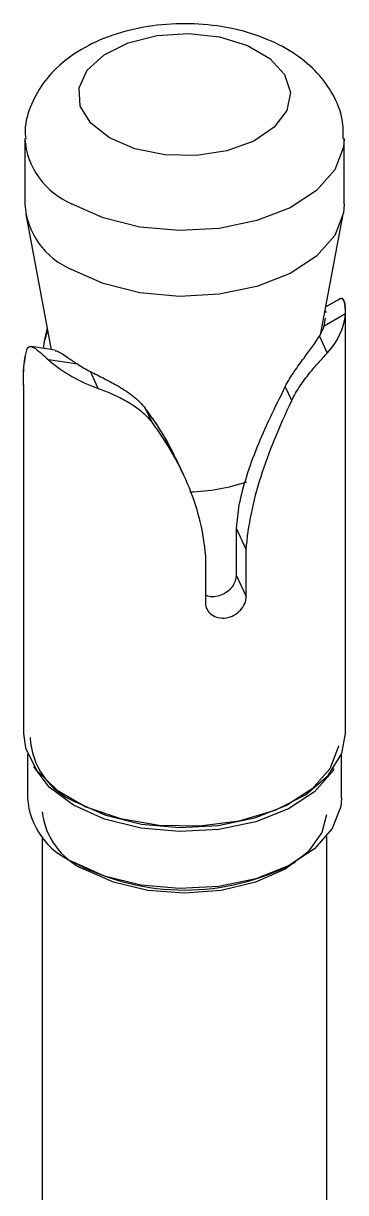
# Model space of a CAD drawing. Extents: x -976302 to -776254, y 5665 to 231437.
# Drawn here: x -788531.9 to -788471.5, y 90350.5 to 90569.8 of the extents above; entities that cross this region are included whole.
import ezdxf

# ---------------------------------------------------------------- set-up
doc = ezdxf.new("R2010")
doc.units = 0
doc.header["$LTSCALE"] = 1000
doc.header["$MEASUREMENT"] = 0
doc.layers.add('暖通', color=7, linetype='Continuous')

msp = doc.modelspace()

# ---------------------------------------------------------------- linework, layer by layer
at = {"layer": '暖通', "color": 7}
for p, q in [((-788531.63, 90548.17), (-788531.63, 90535.84)), ((-788531.63, 90548.17), (-788531.63, 90535.84)), ((-788531.63, 90548.17), (-788531.63, 90535.84)), ((-788531.63, 90548.17), (-788531.63, 90535.84)), ((-788471.75, 90535.84), (-788471.75, 90548.17)), ((-788471.75, 90535.84), (-788471.75, 90548.17)), ((-788471.75, 90535.84), (-788471.75, 90548.17)), ((-788471.75, 90535.84), (-788471.75, 90548.17)), ((-788531.45, 90533.98), (-788526.68, 90508.57)), ((-788531.45, 90533.98), (-788526.68, 90508.57)), ((-788531.45, 90533.98), (-788526.68, 90508.57)), ((-788531.45, 90533.98), (-788526.68, 90508.57)), ((-788476.12, 90511.64), (-788471.92, 90533.98)), ((-788476.12, 90511.64), (-788471.92, 90533.98)), ((-788476.12, 90511.64), (-788471.92, 90533.98)), ((-788476.12, 90511.64), (-788471.92, 90533.98)), ((-788475.08, 90515.45), (-788475.3, 90516)), ((-788475.08, 90515.45), (-788475.3, 90516)), ((-788475.08, 90515.45), (-788475.3, 90516)), ((-788475.08, 90515.45), (-788475.3, 90516)), ((-788472.54, 90518.11), (-788475.19, 90516.58)), ((-788472.54, 90518.11), (-788475.19, 90516.58)), ((-788472.58, 90518.09), (-788475.19, 90516.58)), ((-788472.58, 90518.09), (-788475.19, 90516.58)), ((-788471.52, 90515.3), (-788475.54, 90512.97)), ((-788471.52, 90515.3), (-788475.54, 90512.97)), ((-788475.54, 90512.97), (-788475.27, 90514.45)), ((-788475.54, 90512.97), (-788475.27, 90514.45)), ((-788475.54, 90512.97), (-788475.27, 90514.45)), ((-788475.54, 90512.97), (-788475.27, 90514.45)), ((-788471.5, 90436.61), (-788471.5, 90515.95)), ((-788471.5, 90436.61), (-788471.5, 90515.95)), ((-788471.5, 90436.61), (-788471.5, 90515.87)), ((-788471.5, 90436.61), (-788471.5, 90515.87)), ((-788476.41, 90511.1), (-788474.94, 90507.93)), ((-788476.41, 90511.1), (-788474.94, 90507.93)), ((-788525.94, 90508.46), (-788530.41, 90509.15)), ((-788525.94, 90508.46), (-788530.41, 90509.15)), ((-788525.94, 90508.46), (-788530.41, 90509.15)), ((-788525.94, 90508.46), (-788530.41, 90509.15)), ((-788521.7, 90505.83), (-788527.19, 90506.68)), ((-788521.7, 90505.83), (-788527.19, 90506.68)), ((-788517.85, 90501.29), (-788519.32, 90504.47)), ((-788517.85, 90501.29), (-788519.32, 90504.47)), ((-788531.88, 90501.98), (-788531.88, 90436.61)), ((-788531.88, 90501.98), (-788531.88, 90436.61)), ((-788531.88, 90501.56), (-788531.88, 90436.61)), ((-788531.88, 90501.56), (-788531.88, 90436.61)), ((-788481.58, 90499.04), (-788482.8, 90501.66)), ((-788481.58, 90499.04), (-788482.8, 90501.66)), ((-788509.06, 90497.6), (-788507.84, 90494.98)), ((-788509.06, 90497.6), (-788507.84, 90494.98)), ((-788501.87, 90485.08), (-788503.36, 90488.3)), ((-788501.87, 90485.08), (-788503.36, 90488.3)), ((-788501.84, 90485.03), (-788503.34, 90488.24)), ((-788501.84, 90485.03), (-788503.34, 90488.24)), ((-788491.99, 90475.1), (-788490.11, 90471.05)), ((-788491.99, 90475.1), (-788491.99, 90466.3)), ((-788491.99, 90475.1), (-788490.11, 90471.05)), ((-788491.99, 90475.1), (-788491.99, 90466.3)), ((-788490.11, 90462.25), (-788490.11, 90471.05)), ((-788490.11, 90462.25), (-788490.11, 90471.05)), ((-788497.77, 90469.87), (-788497.77, 90461.07)), ((-788497.77, 90469.87), (-788497.77, 90461.07)), ((-788491.99, 90466.3), (-788490.11, 90462.25)), ((-788491.99, 90466.3), (-788490.11, 90462.25)), ((-788531.13, 90432.74), (-788531.13, 90424.49)), ((-788531.13, 90432.74), (-788531.13, 90424.49)), ((-788531.13, 90432.74), (-788531.13, 90424.49)), ((-788531.13, 90432.74), (-788531.13, 90424.49)), ((-788472.25, 90424.49), (-788472.25, 90432.74)), ((-788472.25, 90424.49), (-788472.25, 90432.74)), ((-788472.25, 90424.49), (-788472.25, 90432.74)), ((-788472.25, 90424.49), (-788472.25, 90432.74)), ((-788528.36, 90417.3), (-788528.36, 90329.58)), ((-788528.36, 90417.3), (-788528.36, 90329.58)), ((-788528.36, 90417.3), (-788528.36, 90329.58)), ((-788528.36, 90417.3), (-788528.36, 90329.58)), ((-788475.02, 90329.58), (-788475.02, 90417.3)), ((-788475.02, 90329.58), (-788475.02, 90417.3)), ((-788475.02, 90329.58), (-788475.02, 90417.3)), ((-788475.02, 90329.58), (-788475.02, 90417.3)), ((-788522.51, 90412.48), (-788522.15, 90412.27)), ((-788522.51, 90412.48), (-788522.15, 90412.27)), ((-788522.51, 90412.48), (-788522.15, 90412.27)), ((-788522.51, 90412.48), (-788522.15, 90412.27)), ((-788481.23, 90412.27), (-788480.87, 90412.48)), ((-788481.23, 90412.27), (-788480.87, 90412.48)), ((-788481.23, 90412.27), (-788480.87, 90412.48)), ((-788481.23, 90412.27), (-788480.87, 90412.48))]:
    msp.add_line(p, q, dxfattribs=at)
at = {"layer": '暖通', "color": 7, "flags": 128}
for points in [[(-788515.74, 90548.27), (-788519.26, 90551.02), (-788521.22, 90554.25), (-788521.44, 90557.67), (-788519.91, 90560.97), (-788516.75, 90563.87), (-788512.26, 90566.1), (-788506.83, 90567.47), (-788500.95, 90567.85), (-788495.12, 90567.21), (-788489.89, 90565.62), (-788485.7, 90563.2), (-788482.93, 90560.17), (-788481.83, 90556.81), (-788482.49, 90553.41), (-788484.86, 90550.28), (-788488.72, 90547.69), (-788493.74, 90545.87), (-788499.46, 90544.98), (-788505.38, 90545.11), (-788510.98, 90546.24), (-788515.74, 90548.27)], [(-788515.74, 90548.27), (-788519.26, 90551.02), (-788521.22, 90554.25), (-788521.44, 90557.67), (-788519.91, 90560.97), (-788516.75, 90563.87), (-788512.26, 90566.1), (-788506.83, 90567.47), (-788500.95, 90567.85), (-788495.12, 90567.21), (-788489.89, 90565.62), (-788485.7, 90563.2), (-788482.93, 90560.17), (-788481.83, 90556.81), (-788482.49, 90553.41), (-788484.86, 90550.28), (-788488.72, 90547.69), (-788493.74, 90545.87), (-788499.46, 90544.98), (-788505.38, 90545.11), (-788510.98, 90546.24), (-788515.74, 90548.27)], [(-788515.74, 90548.27), (-788519.26, 90551.02), (-788521.22, 90554.25), (-788521.44, 90557.67), (-788519.91, 90560.97), (-788516.75, 90563.87), (-788512.26, 90566.1), (-788506.83, 90567.47), (-788500.95, 90567.85), (-788495.12, 90567.21), (-788489.89, 90565.62), (-788485.7, 90563.2), (-788482.93, 90560.17), (-788481.83, 90556.81), (-788482.49, 90553.41), (-788484.86, 90550.28), (-788488.72, 90547.69), (-788493.74, 90545.87), (-788499.46, 90544.98), (-788505.38, 90545.11), (-788510.98, 90546.24), (-788515.74, 90548.27)], [(-788515.74, 90548.27), (-788519.26, 90551.02), (-788521.22, 90554.25), (-788521.44, 90557.67), (-788519.91, 90560.97), (-788516.75, 90563.87), (-788512.26, 90566.1), (-788506.83, 90567.47), (-788500.95, 90567.85), (-788495.12, 90567.21), (-788489.89, 90565.62), (-788485.7, 90563.2), (-788482.93, 90560.17), (-788481.83, 90556.81), (-788482.49, 90553.41), (-788484.86, 90550.28), (-788488.72, 90547.69), (-788493.74, 90545.87), (-788499.46, 90544.98), (-788505.38, 90545.11), (-788510.98, 90546.24), (-788515.74, 90548.27)], [(-788471.75, 90548.14), (-788471.88, 90546.54), (-788473.52, 90542.31), (-788476.93, 90538.45), (-788481.89, 90535.2), (-788488.1, 90532.77), (-788495.16, 90531.3), (-788502.63, 90530.89), (-788510.04, 90531.57), (-788516.93, 90533.29), (-788522.86, 90535.95)], [(-788471.75, 90548.14), (-788471.88, 90546.54), (-788473.52, 90542.31), (-788476.93, 90538.45), (-788481.89, 90535.2), (-788488.1, 90532.77), (-788495.16, 90531.3), (-788502.63, 90530.89), (-788510.04, 90531.57), (-788516.93, 90533.29), (-788522.86, 90535.95)], [(-788471.75, 90548.14), (-788471.88, 90546.54), (-788473.52, 90542.31), (-788476.93, 90538.45), (-788481.89, 90535.2), (-788488.1, 90532.77), (-788495.16, 90531.3), (-788502.63, 90530.89), (-788510.04, 90531.57), (-788516.93, 90533.29), (-788522.86, 90535.95)], [(-788471.75, 90548.14), (-788471.88, 90546.54), (-788473.52, 90542.31), (-788476.93, 90538.45), (-788481.89, 90535.2), (-788488.1, 90532.77), (-788495.16, 90531.3), (-788502.63, 90530.89), (-788510.04, 90531.57), (-788516.93, 90533.29), (-788522.86, 90535.95)], [(-788471.75, 90535.84), (-788471.88, 90534.21), (-788473.52, 90529.99), (-788476.93, 90526.13), (-788481.89, 90522.88), (-788488.1, 90520.44), (-788495.16, 90518.97), (-788502.63, 90518.56), (-788510.04, 90519.24), (-788516.93, 90520.96), (-788522.86, 90523.62)], [(-788471.75, 90535.84), (-788471.88, 90534.21), (-788473.52, 90529.99), (-788476.93, 90526.13), (-788481.89, 90522.88), (-788488.1, 90520.44), (-788495.16, 90518.97), (-788502.63, 90518.56), (-788510.04, 90519.24), (-788516.93, 90520.96), (-788522.86, 90523.62)], [(-788471.75, 90535.84), (-788471.88, 90534.21), (-788473.52, 90529.99), (-788476.93, 90526.13), (-788481.89, 90522.88), (-788488.1, 90520.44), (-788495.16, 90518.97), (-788502.63, 90518.56), (-788510.04, 90519.24), (-788516.93, 90520.96), (-788522.86, 90523.62)], [(-788471.75, 90535.84), (-788471.88, 90534.21), (-788473.52, 90529.99), (-788476.93, 90526.13), (-788481.89, 90522.88), (-788488.1, 90520.44), (-788495.16, 90518.97), (-788502.63, 90518.56), (-788510.04, 90519.24), (-788516.93, 90520.96), (-788522.86, 90523.62)], [(-788531.88, 90436.61), (-788531.51, 90433.89), (-788529.4, 90429.69), (-788525.54, 90425.93), (-788520.19, 90422.84), (-788513.68, 90420.62), (-788506.41, 90419.4), (-788498.85, 90419.26), (-788491.46, 90420.21), (-788484.72, 90422.2), (-788479.04, 90425.09), (-788474.79, 90428.7), (-788472.22, 90432.81), (-788471.5, 90436.61)], [(-788531.88, 90436.61), (-788531.51, 90433.89), (-788529.4, 90429.69), (-788525.54, 90425.93), (-788520.19, 90422.84), (-788513.68, 90420.62), (-788506.41, 90419.4), (-788498.85, 90419.26), (-788491.46, 90420.21), (-788484.72, 90422.2), (-788479.04, 90425.09), (-788474.79, 90428.7), (-788472.22, 90432.81), (-788471.5, 90436.61)], [(-788531.88, 90436.61), (-788531.51, 90433.89), (-788529.4, 90429.69), (-788525.54, 90425.93), (-788520.19, 90422.84), (-788513.68, 90420.62), (-788506.41, 90419.4), (-788498.85, 90419.26), (-788491.46, 90420.21), (-788484.72, 90422.2), (-788479.04, 90425.09), (-788474.79, 90428.7), (-788472.22, 90432.81), (-788471.5, 90436.61)], [(-788531.88, 90436.61), (-788531.51, 90433.89), (-788529.4, 90429.69), (-788525.54, 90425.93), (-788520.19, 90422.84), (-788513.68, 90420.62), (-788506.41, 90419.4), (-788498.85, 90419.26), (-788491.46, 90420.21), (-788484.72, 90422.2), (-788479.04, 90425.09), (-788474.79, 90428.7), (-788472.22, 90432.81), (-788471.5, 90436.61)], [(-788472.85, 90434.26), (-788472.88, 90434.01), (-788474.47, 90429.93), (-788477.76, 90426.2), (-788482.55, 90423.06), (-788488.55, 90420.7), (-788495.38, 90419.28), (-788502.6, 90418.89), (-788509.76, 90419.55), (-788516.42, 90421.21), (-788522.15, 90423.77)], [(-788472.85, 90434.26), (-788472.88, 90434.01), (-788474.47, 90429.93), (-788477.76, 90426.2), (-788482.55, 90423.06), (-788488.55, 90420.7), (-788495.38, 90419.28), (-788502.6, 90418.89), (-788509.76, 90419.55), (-788516.42, 90421.21), (-788522.15, 90423.77)], [(-788472.85, 90434.26), (-788472.88, 90434.01), (-788474.47, 90429.93), (-788477.76, 90426.2), (-788482.55, 90423.06), (-788488.55, 90420.7), (-788495.38, 90419.28), (-788502.6, 90418.89), (-788509.76, 90419.55), (-788516.42, 90421.21), (-788522.15, 90423.77)], [(-788472.85, 90434.26), (-788472.88, 90434.01), (-788474.47, 90429.93), (-788477.76, 90426.2), (-788482.55, 90423.06), (-788488.55, 90420.7), (-788495.38, 90419.28), (-788502.6, 90418.89), (-788509.76, 90419.55), (-788516.42, 90421.21), (-788522.15, 90423.77)], [(-788522.5, 90423.16), (-788527.03, 90426.52), (-788529.94, 90430.4)], [(-788522.5, 90423.16), (-788527.03, 90426.52), (-788529.94, 90430.4)], [(-788522.5, 90423.16), (-788527.03, 90426.52), (-788529.94, 90430.4)], [(-788522.5, 90423.16), (-788527.03, 90426.52), (-788529.94, 90430.4)], [(-788473.68, 90429.95), (-788473.99, 90429.42), (-788477.34, 90425.62), (-788482.22, 90422.43), (-788488.32, 90420.03), (-788495.27, 90418.59), (-788502.61, 90418.19), (-788509.9, 90418.86), (-788516.67, 90420.55), (-788522.5, 90423.16)], [(-788473.68, 90429.95), (-788473.99, 90429.42), (-788477.34, 90425.62), (-788482.22, 90422.43), (-788488.32, 90420.03), (-788495.27, 90418.59), (-788502.61, 90418.19), (-788509.9, 90418.86), (-788516.67, 90420.55), (-788522.5, 90423.16)], [(-788473.68, 90429.95), (-788473.99, 90429.42), (-788477.34, 90425.62), (-788482.22, 90422.43), (-788488.32, 90420.03), (-788495.27, 90418.59), (-788502.61, 90418.19), (-788509.9, 90418.86), (-788516.67, 90420.55), (-788522.5, 90423.16)], [(-788473.68, 90429.95), (-788473.99, 90429.42), (-788477.34, 90425.62), (-788482.22, 90422.43), (-788488.32, 90420.03), (-788495.27, 90418.59), (-788502.61, 90418.19), (-788509.9, 90418.86), (-788516.67, 90420.55), (-788522.5, 90423.16)], [(-788472.25, 90424.49), (-788472.38, 90422.89), (-788473.99, 90418.74), (-788477.34, 90414.94), (-788482.22, 90411.74), (-788488.32, 90409.35), (-788495.27, 90407.91), (-788502.61, 90407.51), (-788509.9, 90408.17), (-788516.67, 90409.86), (-788522.5, 90412.48)], [(-788472.25, 90424.49), (-788472.38, 90422.89), (-788473.99, 90418.74), (-788477.34, 90414.94), (-788482.22, 90411.74), (-788488.32, 90409.35), (-788495.27, 90407.91), (-788502.61, 90407.51), (-788509.9, 90408.17), (-788516.67, 90409.86), (-788522.5, 90412.48)], [(-788472.25, 90424.49), (-788472.38, 90422.89), (-788473.99, 90418.74), (-788477.34, 90414.94), (-788482.22, 90411.74), (-788488.32, 90409.35), (-788495.27, 90407.91), (-788502.61, 90407.51), (-788509.9, 90408.17), (-788516.67, 90409.86), (-788522.5, 90412.48)], [(-788472.25, 90424.49), (-788472.38, 90422.89), (-788473.99, 90418.74), (-788477.34, 90414.94), (-788482.22, 90411.74), (-788488.32, 90409.35), (-788495.27, 90407.91), (-788502.61, 90407.51), (-788509.9, 90408.17), (-788516.67, 90409.86), (-788522.5, 90412.48)], [(-788475.05, 90421.32), (-788475.93, 90418.04), (-788478.59, 90414.33), (-788482.83, 90411.14), (-788488.35, 90408.69), (-788494.79, 90407.15), (-788501.69, 90406.63), (-788508.59, 90407.15), (-788515.02, 90408.69), (-788520.55, 90411.14)], [(-788475.05, 90421.32), (-788475.93, 90418.04), (-788478.59, 90414.33), (-788482.83, 90411.14), (-788488.35, 90408.69), (-788494.79, 90407.15), (-788501.69, 90406.63), (-788508.59, 90407.15), (-788515.02, 90408.69), (-788520.55, 90411.14)], [(-788475.05, 90421.32), (-788475.93, 90418.04), (-788478.59, 90414.33), (-788482.83, 90411.14), (-788488.35, 90408.69), (-788494.79, 90407.15), (-788501.69, 90406.63), (-788508.59, 90407.15), (-788515.02, 90408.69), (-788520.55, 90411.14)], [(-788475.05, 90421.32), (-788475.93, 90418.04), (-788478.59, 90414.33), (-788482.83, 90411.14), (-788488.35, 90408.69), (-788494.79, 90407.15), (-788501.69, 90406.63), (-788508.59, 90407.15), (-788515.02, 90408.69), (-788520.55, 90411.14)]]:
    msp.add_lwpolyline(points, dxfattribs=at)
at = {"layer": '暖通', "color": 7}
for centre, radius, start, end in [((-788517.24, 90549.24), 14.43, 184.4331, 247.0907), ((-788517.24, 90549.24), 14.43, 184.4331, 247.0907), ((-788517.25, 90536.9), 14.41, 184.2066, 247.1136), ((-788517.25, 90536.9), 14.41, 184.2066, 247.1136), ((-788483.82, 90516.53), 12.36, 315.9205, 354.2826), ((-788483.82, 90516.53), 12.36, 315.9205, 354.2826), ((-788485.68, 90516.54), 10.75, 329.5973, 340.6057), ((-788485.68, 90516.54), 10.75, 329.5973, 340.6057), ((-788508.63, 90528.05), 28.3, 229.0183, 250.9871), ((-788508.63, 90528.05), 28.3, 229.0183, 250.9871), ((-788507.96, 90526.88), 25.13, 236.8797, 243.1257), ((-788507.96, 90526.88), 25.13, 236.8797, 243.1257), ((-788501.46, 90517.24), 35.34, 271.261, 288.9205), ((-788501.46, 90517.24), 35.34, 271.261, 288.9205), ((-788516.8, 90436.54), 13.84, 182.8413, 247.2499), ((-788516.8, 90436.54), 13.84, 182.8413, 247.2499), ((-788516.99, 90425.53), 14.17, 184.2066, 247.1136), ((-788516.99, 90425.53), 14.17, 184.2066, 247.1136), ((-788515.01, 90423.38), 13.43, 186.2564, 245.6346), ((-788515.01, 90423.38), 13.43, 186.2564, 245.6346), ((-788501.69, 90451.22), 43.99, 242.2873, 297.7181), ((-788501.69, 90451.22), 43.99, 242.2873, 297.7181)]:
    msp.add_arc(centre, radius, start, end, dxfattribs=at)
for points, knots in [([(-788471.93, 90548.12), (-788471.93, 90549.33), (-788471.93, 90552.22), (-788473.71, 90556.5), (-788476.69, 90560.63), (-788480.82, 90564.11), (-788486.03, 90566.91), (-788492.21, 90568.86), (-788499, 90569.8), (-788505.98, 90569.68), (-788512.8, 90568.47), (-788518.97, 90566.2), (-788524.08, 90563.02), (-788527.99, 90559.15), (-788530.51, 90554.68), (-788531.71, 90550.86), (-788531.5, 90548.67), (-788531.45, 90548.12)], [0, 0, 0, 0, 0.046503, 0.111141, 0.17548, 0.243089, 0.315844, 0.392566, 0.470023, 0.547522, 0.625824, 0.705856, 0.780164, 0.849873, 0.915259, 0.978556, 1, 1, 1, 1]), ([(-788471.93, 90548.12), (-788471.93, 90549.33), (-788471.93, 90552.22), (-788473.71, 90556.5), (-788476.69, 90560.63), (-788480.82, 90564.11), (-788486.03, 90566.91), (-788492.21, 90568.86), (-788499, 90569.8), (-788505.98, 90569.68), (-788512.8, 90568.47), (-788518.97, 90566.2), (-788524.08, 90563.02), (-788527.99, 90559.15), (-788530.51, 90554.68), (-788531.71, 90550.86), (-788531.5, 90548.67), (-788531.45, 90548.12)], [0, 0, 0, 0, 0.046503, 0.111141, 0.17548, 0.243089, 0.315844, 0.392566, 0.470023, 0.547522, 0.625824, 0.705856, 0.780164, 0.849873, 0.915259, 0.978556, 1, 1, 1, 1]), ([(-788471.93, 90548.12), (-788471.93, 90549.33), (-788471.93, 90552.22), (-788473.71, 90556.5), (-788476.69, 90560.63), (-788480.82, 90564.11), (-788486.03, 90566.91), (-788492.21, 90568.86), (-788499, 90569.8), (-788505.98, 90569.68), (-788512.8, 90568.47), (-788518.97, 90566.2), (-788524.08, 90563.02), (-788527.99, 90559.15), (-788530.51, 90554.68), (-788531.71, 90550.86), (-788531.5, 90548.67), (-788531.45, 90548.12)], [0, 0, 0, 0, 0.046503, 0.111141, 0.17548, 0.243089, 0.315844, 0.392566, 0.470023, 0.547522, 0.625824, 0.705856, 0.780164, 0.849873, 0.915259, 0.978556, 1, 1, 1, 1]), ([(-788471.93, 90548.12), (-788471.93, 90549.33), (-788471.93, 90552.22), (-788473.71, 90556.5), (-788476.69, 90560.63), (-788480.82, 90564.11), (-788486.03, 90566.91), (-788492.21, 90568.86), (-788499, 90569.8), (-788505.98, 90569.68), (-788512.8, 90568.47), (-788518.97, 90566.2), (-788524.08, 90563.02), (-788527.99, 90559.15), (-788530.51, 90554.68), (-788531.71, 90550.86), (-788531.5, 90548.67), (-788531.45, 90548.12)], [0, 0, 0, 0, 0.046503, 0.111141, 0.17548, 0.243089, 0.315844, 0.392566, 0.470023, 0.547522, 0.625824, 0.705856, 0.780164, 0.849873, 0.915259, 0.978556, 1, 1, 1, 1]), ([(-788471.52, 90515.3), (-788471.54, 90516.16), (-788471.56, 90517.66), (-788472.16, 90518.42), (-788472.45, 90518.07), (-788472.52, 90518)], [0, 0, 0, 0, 0.523178, 0.900486, 1, 1, 1, 1]), ([(-788471.52, 90515.3), (-788471.54, 90516.16), (-788471.56, 90517.66), (-788472.16, 90518.42), (-788472.45, 90518.07), (-788472.52, 90518)], [0, 0, 0, 0, 0.523178, 0.900486, 1, 1, 1, 1]), ([(-788471.52, 90515.3), (-788471.51, 90515.76), (-788471.48, 90516.7), (-788471.69, 90517.61), (-788471.99, 90518.09), (-788472.27, 90518.25), (-788472.46, 90518.13), (-788472.52, 90518.08)], [0, 0, 0, 0, 0.2573823, 0.5221505, 0.7079072, 0.8985735, 1, 1, 1, 1]), ([(-788471.52, 90515.3), (-788471.51, 90515.76), (-788471.48, 90516.7), (-788471.69, 90517.61), (-788471.99, 90518.09), (-788472.27, 90518.25), (-788472.46, 90518.13), (-788472.52, 90518.08)], [0, 0, 0, 0, 0.2573823, 0.5221505, 0.7079072, 0.8985735, 1, 1, 1, 1]), ([(-788527.42, 90512.51), (-788527.69, 90511.43), (-788528, 90510.18), (-788528.15, 90508.97), (-788528.17, 90508.8)], [0, 0, 0, 0, 0.863995, 1, 1, 1, 1]), ([(-788527.42, 90512.51), (-788527.69, 90511.43), (-788528, 90510.18), (-788528.15, 90508.97), (-788528.17, 90508.8)], [0, 0, 0, 0, 0.863995, 1, 1, 1, 1]), ([(-788527.34, 90512.1), (-788527.67, 90511.15), (-788528.06, 90510.03), (-788528.14, 90508.97), (-788528.15, 90508.8)], [0, 0, 0, 0, 0.844197, 1, 1, 1, 1]), ([(-788527.34, 90512.1), (-788527.67, 90511.15), (-788528.06, 90510.03), (-788528.14, 90508.97), (-788528.15, 90508.8)], [0, 0, 0, 0, 0.844197, 1, 1, 1, 1]), ([(-788482.8, 90501.66), (-788482.31, 90502.62), (-788481.73, 90503.56), (-788480.51, 90505.37), (-788479.88, 90506.21), (-788478.11, 90508.58), (-788477.11, 90509.9), (-788476.41, 90511.1)], [0, 0, 0, 0, 0.25, 0.25, 0.5, 0.5, 1, 1, 1, 1]), ([(-788482.8, 90501.66), (-788482.31, 90502.62), (-788481.73, 90503.56), (-788480.51, 90505.37), (-788479.88, 90506.21), (-788478.11, 90508.58), (-788477.11, 90509.9), (-788476.41, 90511.1)], [0, 0, 0, 0, 0.25, 0.25, 0.5, 0.5, 1, 1, 1, 1]), ([(-788482.8, 90501.66), (-788482.31, 90502.62), (-788481.73, 90503.56), (-788480.51, 90505.37), (-788479.88, 90506.21), (-788478.11, 90508.58), (-788477.11, 90509.9), (-788476.41, 90511.1)], [0, 0, 0, 0, 0.25, 0.25, 0.5, 0.5, 1, 1, 1, 1]), ([(-788482.8, 90501.66), (-788482.31, 90502.62), (-788481.73, 90503.56), (-788480.51, 90505.37), (-788479.88, 90506.21), (-788478.11, 90508.58), (-788477.11, 90509.9), (-788476.41, 90511.1)], [0, 0, 0, 0, 0.25, 0.25, 0.5, 0.5, 1, 1, 1, 1]), ([(-788531.83, 90501.56), (-788531.85, 90502.41), (-788531.92, 90505.33), (-788531.53, 90507.18), (-788531.25, 90508.49)], [0, 0, 0, 0, 0.289158, 1, 1, 1, 1]), ([(-788531.86, 90501.98), (-788531.87, 90502.67), (-788531.87, 90504.32), (-788531.73, 90506.52), (-788531.41, 90507.83), (-788531.25, 90508.49)], [0, 0, 0, 0, 0.264187, 0.63038, 1, 1, 1, 1]), ([(-788531.83, 90501.56), (-788531.85, 90502.41), (-788531.92, 90505.33), (-788531.53, 90507.18), (-788531.25, 90508.49)], [0, 0, 0, 0, 0.289158, 1, 1, 1, 1]), ([(-788531.86, 90501.98), (-788531.87, 90502.67), (-788531.87, 90504.32), (-788531.73, 90506.52), (-788531.41, 90507.83), (-788531.25, 90508.49)], [0, 0, 0, 0, 0.264187, 0.63038, 1, 1, 1, 1]), ([(-788531.25, 90508.49), (-788531.13, 90508.87), (-788530.97, 90509.08), (-788530.52, 90509.21), (-788530.24, 90509.13), (-788529.56, 90508.73), (-788529.16, 90508.42), (-788528.25, 90507.65), (-788527.75, 90507.19), (-788527.19, 90506.68)], [0, 0, 0, 0, 0.25, 0.25, 0.5, 0.5, 0.75, 0.75, 1, 1, 1, 1]), ([(-788531.25, 90508.49), (-788531.13, 90508.87), (-788530.97, 90509.08), (-788530.52, 90509.21), (-788530.24, 90509.13), (-788529.56, 90508.73), (-788529.16, 90508.42), (-788528.25, 90507.65), (-788527.75, 90507.19), (-788527.19, 90506.68)], [0, 0, 0, 0, 0.25, 0.25, 0.5, 0.5, 0.75, 0.75, 1, 1, 1, 1]), ([(-788531.25, 90508.49), (-788531.13, 90508.87), (-788530.97, 90509.08), (-788530.52, 90509.21), (-788530.24, 90509.13), (-788529.56, 90508.73), (-788529.16, 90508.42), (-788528.25, 90507.65), (-788527.75, 90507.19), (-788527.19, 90506.68)], [0, 0, 0, 0, 0.25, 0.25, 0.5, 0.5, 0.75, 0.75, 1, 1, 1, 1]), ([(-788531.25, 90508.49), (-788531.13, 90508.87), (-788530.97, 90509.08), (-788530.52, 90509.21), (-788530.24, 90509.13), (-788529.56, 90508.73), (-788529.16, 90508.42), (-788528.25, 90507.65), (-788527.75, 90507.19), (-788527.19, 90506.68)], [0, 0, 0, 0, 0.25, 0.25, 0.5, 0.5, 0.75, 0.75, 1, 1, 1, 1]), ([(-788525.95, 90508.37), (-788525.79, 90508.35), (-788525.25, 90508.29), (-788523.77, 90507.21), (-788522.3, 90506.23), (-788521.7, 90505.83)], [0, 0, 0, 0, 0.205231, 0.676609, 1, 1, 1, 1]), ([(-788525.95, 90508.37), (-788525.79, 90508.35), (-788525.25, 90508.29), (-788523.77, 90507.21), (-788522.3, 90506.23), (-788521.7, 90505.83)], [0, 0, 0, 0, 0.205231, 0.676609, 1, 1, 1, 1]), ([(-788525.95, 90508.37), (-788525.79, 90508.35), (-788525.25, 90508.29), (-788523.77, 90507.21), (-788522.3, 90506.23), (-788521.7, 90505.83)], [0, 0, 0, 0, 0.205231, 0.676609, 1, 1, 1, 1]), ([(-788525.95, 90508.37), (-788525.79, 90508.35), (-788525.25, 90508.29), (-788523.77, 90507.21), (-788522.3, 90506.23), (-788521.7, 90505.83)], [0, 0, 0, 0, 0.205231, 0.676609, 1, 1, 1, 1]), ([(-788481.58, 90499.04), (-788481.14, 90499.97), (-788480.63, 90500.86), (-788479.48, 90502.58), (-788478.88, 90503.39), (-788477.67, 90504.88), (-788477.07, 90505.57), (-788475.95, 90506.82), (-788475.42, 90507.4), (-788474.94, 90507.93)], [0, 0, 0, 0, 0.25, 0.25, 0.5, 0.5, 0.75, 0.75, 1, 1, 1, 1]), ([(-788481.58, 90499.04), (-788481.14, 90499.97), (-788480.63, 90500.86), (-788479.48, 90502.58), (-788478.88, 90503.39), (-788477.67, 90504.88), (-788477.07, 90505.57), (-788475.95, 90506.82), (-788475.42, 90507.4), (-788474.94, 90507.93)], [0, 0, 0, 0, 0.25, 0.25, 0.5, 0.5, 0.75, 0.75, 1, 1, 1, 1]), ([(-788481.58, 90499.04), (-788481.14, 90499.97), (-788480.63, 90500.86), (-788479.48, 90502.58), (-788478.88, 90503.39), (-788477.67, 90504.88), (-788477.07, 90505.57), (-788475.95, 90506.82), (-788475.42, 90507.4), (-788474.94, 90507.93)], [0, 0, 0, 0, 0.25, 0.25, 0.5, 0.5, 0.75, 0.75, 1, 1, 1, 1]), ([(-788481.58, 90499.04), (-788481.14, 90499.97), (-788480.63, 90500.86), (-788479.48, 90502.58), (-788478.88, 90503.39), (-788477.67, 90504.88), (-788477.07, 90505.57), (-788475.95, 90506.82), (-788475.42, 90507.4), (-788474.94, 90507.93)], [0, 0, 0, 0, 0.25, 0.25, 0.5, 0.5, 0.75, 0.75, 1, 1, 1, 1]), ([(-788519.32, 90504.47), (-788518.5, 90504.05), (-788517.64, 90503.62), (-788515.84, 90502.7), (-788514.89, 90502.2), (-788513.49, 90501.37), (-788513.03, 90501.08), (-788512.12, 90500.46), (-788511.67, 90500.14), (-788510.83, 90499.47), (-788510.44, 90499.12), (-788509.7, 90498.38), (-788509.36, 90498), (-788509.06, 90497.6)], [0, 0, 0, 0, 0.25, 0.25, 0.5, 0.5, 0.625, 0.625, 0.75, 0.75, 0.875, 0.875, 1, 1, 1, 1]), ([(-788519.32, 90504.47), (-788518.5, 90504.05), (-788517.64, 90503.62), (-788515.84, 90502.7), (-788514.89, 90502.2), (-788513.49, 90501.37), (-788513.03, 90501.08), (-788512.12, 90500.46), (-788511.67, 90500.14), (-788510.83, 90499.47), (-788510.44, 90499.12), (-788509.7, 90498.38), (-788509.36, 90498), (-788509.06, 90497.6)], [0, 0, 0, 0, 0.25, 0.25, 0.5, 0.5, 0.625, 0.625, 0.75, 0.75, 0.875, 0.875, 1, 1, 1, 1]), ([(-788519.32, 90504.47), (-788518.5, 90504.05), (-788517.64, 90503.62), (-788515.84, 90502.7), (-788514.89, 90502.2), (-788513.49, 90501.37), (-788513.03, 90501.08), (-788512.12, 90500.46), (-788511.67, 90500.14), (-788510.83, 90499.47), (-788510.44, 90499.12), (-788509.7, 90498.38), (-788509.36, 90498), (-788509.06, 90497.6)], [0, 0, 0, 0, 0.25, 0.25, 0.5, 0.5, 0.625, 0.625, 0.75, 0.75, 0.875, 0.875, 1, 1, 1, 1]), ([(-788519.32, 90504.47), (-788518.5, 90504.05), (-788517.64, 90503.62), (-788515.84, 90502.7), (-788514.89, 90502.2), (-788513.49, 90501.37), (-788513.03, 90501.08), (-788512.12, 90500.46), (-788511.67, 90500.14), (-788510.83, 90499.47), (-788510.44, 90499.12), (-788509.7, 90498.38), (-788509.36, 90498), (-788509.06, 90497.6)], [0, 0, 0, 0, 0.25, 0.25, 0.5, 0.5, 0.625, 0.625, 0.75, 0.75, 0.875, 0.875, 1, 1, 1, 1]), ([(-788517.85, 90501.29), (-788516.97, 90500.97), (-788516.08, 90500.62), (-788514.27, 90499.82), (-788513.34, 90499.37), (-788511.55, 90498.34), (-788510.68, 90497.76), (-788509.11, 90496.46), (-788508.42, 90495.76), (-788507.84, 90494.98)], [0, 0, 0, 0, 0.25, 0.25, 0.5, 0.5, 0.75, 0.75, 1, 1, 1, 1]), ([(-788517.85, 90501.29), (-788516.97, 90500.97), (-788516.08, 90500.62), (-788514.27, 90499.82), (-788513.34, 90499.37), (-788511.55, 90498.34), (-788510.68, 90497.76), (-788509.11, 90496.46), (-788508.42, 90495.76), (-788507.84, 90494.98)], [0, 0, 0, 0, 0.25, 0.25, 0.5, 0.5, 0.75, 0.75, 1, 1, 1, 1]), ([(-788517.85, 90501.29), (-788516.97, 90500.97), (-788516.08, 90500.62), (-788514.27, 90499.82), (-788513.34, 90499.37), (-788511.55, 90498.34), (-788510.68, 90497.76), (-788509.11, 90496.46), (-788508.42, 90495.76), (-788507.84, 90494.98)], [0, 0, 0, 0, 0.25, 0.25, 0.5, 0.5, 0.75, 0.75, 1, 1, 1, 1]), ([(-788517.85, 90501.29), (-788516.97, 90500.97), (-788516.08, 90500.62), (-788514.27, 90499.82), (-788513.34, 90499.37), (-788511.55, 90498.34), (-788510.68, 90497.76), (-788509.11, 90496.46), (-788508.42, 90495.76), (-788507.84, 90494.98)], [0, 0, 0, 0, 0.25, 0.25, 0.5, 0.5, 0.75, 0.75, 1, 1, 1, 1]), ([(-788482.8, 90501.66), (-788483.79, 90499.7), (-788484.76, 90497.76), (-788486.56, 90493.93), (-788487.38, 90492.06), (-788488.86, 90488.39), (-788489.51, 90486.59), (-788490.64, 90483), (-788491.11, 90481.21), (-788491.48, 90479.45)], [0, 0, 0, 0, 0.25, 0.25, 0.5, 0.5, 0.75, 0.75, 1, 1, 1, 1]), ([(-788482.8, 90501.66), (-788483.79, 90499.7), (-788484.76, 90497.76), (-788486.56, 90493.93), (-788487.38, 90492.06), (-788488.86, 90488.39), (-788489.51, 90486.59), (-788490.64, 90483), (-788491.11, 90481.21), (-788491.48, 90479.45)], [0, 0, 0, 0, 0.25, 0.25, 0.5, 0.5, 0.75, 0.75, 1, 1, 1, 1]), ([(-788482.8, 90501.66), (-788483.79, 90499.7), (-788484.76, 90497.76), (-788486.56, 90493.93), (-788487.38, 90492.06), (-788488.86, 90488.39), (-788489.51, 90486.59), (-788490.64, 90483), (-788491.11, 90481.21), (-788491.48, 90479.45)], [0, 0, 0, 0, 0.25, 0.25, 0.5, 0.5, 0.75, 0.75, 1, 1, 1, 1]), ([(-788482.8, 90501.66), (-788483.79, 90499.7), (-788484.76, 90497.76), (-788486.56, 90493.93), (-788487.38, 90492.06), (-788488.86, 90488.39), (-788489.51, 90486.59), (-788490.64, 90483), (-788491.11, 90481.21), (-788491.48, 90479.45)], [0, 0, 0, 0, 0.25, 0.25, 0.5, 0.5, 0.75, 0.75, 1, 1, 1, 1]), ([(-788490.11, 90471.05), (-788489.76, 90475.58), (-788488.82, 90480.11), (-788486.61, 90487.08), (-788485.74, 90489.44), (-788483.79, 90494.21), (-788482.72, 90496.61), (-788481.58, 90499.04)], [0, 0, 0, 0, 0.5, 0.5, 0.75, 0.75, 1, 1, 1, 1]), ([(-788490.11, 90471.05), (-788489.76, 90475.58), (-788488.82, 90480.11), (-788486.61, 90487.08), (-788485.74, 90489.44), (-788483.79, 90494.21), (-788482.72, 90496.61), (-788481.58, 90499.04)], [0, 0, 0, 0, 0.5, 0.5, 0.75, 0.75, 1, 1, 1, 1]), ([(-788490.11, 90471.05), (-788489.76, 90475.58), (-788488.82, 90480.11), (-788486.61, 90487.08), (-788485.74, 90489.44), (-788483.79, 90494.21), (-788482.72, 90496.61), (-788481.58, 90499.04)], [0, 0, 0, 0, 0.5, 0.5, 0.75, 0.75, 1, 1, 1, 1]), ([(-788490.11, 90471.05), (-788489.76, 90475.58), (-788488.82, 90480.11), (-788486.61, 90487.08), (-788485.74, 90489.44), (-788483.79, 90494.21), (-788482.72, 90496.61), (-788481.58, 90499.04)], [0, 0, 0, 0, 0.5, 0.5, 0.75, 0.75, 1, 1, 1, 1]), ([(-788503.53, 90488.22), (-788504.28, 90489.86), (-788505.69, 90492.99), (-788507.98, 90496.12), (-788509.06, 90497.6)], [0, 0, 0, 0, 0.526663, 1, 1, 1, 1]), ([(-788503.37, 90488.22), (-788503.54, 90488.6), (-788504.24, 90490.25), (-788505.65, 90492.63), (-788507.42, 90495.37), (-788508.51, 90496.86), (-788509.06, 90497.6)], [0, 0, 0, 0, 0.120443, 0.526806, 0.762827, 1, 1, 1, 1]), ([(-788503.53, 90488.22), (-788504.28, 90489.86), (-788505.69, 90492.99), (-788507.98, 90496.12), (-788509.06, 90497.6)], [0, 0, 0, 0, 0.526663, 1, 1, 1, 1]), ([(-788503.37, 90488.22), (-788503.54, 90488.6), (-788504.24, 90490.25), (-788505.65, 90492.63), (-788507.42, 90495.37), (-788508.51, 90496.86), (-788509.06, 90497.6)], [0, 0, 0, 0, 0.120443, 0.526806, 0.762827, 1, 1, 1, 1]), ([(-788507.84, 90494.98), (-788506.35, 90492.95), (-788505.02, 90490.94), (-788502.69, 90486.87), (-788501.68, 90484.81), (-788499.16, 90478.52), (-788498.15, 90474.27), (-788497.77, 90469.87)], [0, 0, 0, 0, 0.25, 0.25, 0.5, 0.5, 1, 1, 1, 1]), ([(-788507.84, 90494.98), (-788506.35, 90492.95), (-788505.02, 90490.94), (-788502.69, 90486.87), (-788501.68, 90484.81), (-788499.16, 90478.52), (-788498.15, 90474.27), (-788497.77, 90469.87)], [0, 0, 0, 0, 0.25, 0.25, 0.5, 0.5, 1, 1, 1, 1]), ([(-788507.84, 90494.98), (-788506.35, 90492.95), (-788505.02, 90490.94), (-788502.69, 90486.87), (-788501.68, 90484.81), (-788499.16, 90478.52), (-788498.15, 90474.27), (-788497.77, 90469.87)], [0, 0, 0, 0, 0.25, 0.25, 0.5, 0.5, 1, 1, 1, 1]), ([(-788507.84, 90494.98), (-788506.35, 90492.95), (-788505.02, 90490.94), (-788502.69, 90486.87), (-788501.68, 90484.81), (-788499.16, 90478.52), (-788498.15, 90474.27), (-788497.77, 90469.87)], [0, 0, 0, 0, 0.25, 0.25, 0.5, 0.5, 1, 1, 1, 1]), ([(-788491.99, 90466.3), (-788492.03, 90465.93), (-788492.11, 90465.18), (-788492.73, 90464.06), (-788493.66, 90463.11), (-788494.85, 90462.44), (-788496.14, 90462.18), (-788497.17, 90462.24), (-788497.64, 90462.49), (-788497.77, 90462.56)], [0, 0, 0, 0, 0.156576, 0.313094, 0.471079, 0.630051, 0.787449, 0.943198, 1, 1, 1, 1]), ([(-788491.99, 90466.3), (-788492.03, 90465.93), (-788492.11, 90465.18), (-788492.73, 90464.06), (-788493.66, 90463.11), (-788494.85, 90462.44), (-788496.14, 90462.18), (-788497.17, 90462.24), (-788497.64, 90462.49), (-788497.77, 90462.56)], [0, 0, 0, 0, 0.156576, 0.313094, 0.471079, 0.630051, 0.787449, 0.943198, 1, 1, 1, 1]), ([(-788491.99, 90466.3), (-788492.03, 90465.93), (-788492.11, 90465.18), (-788492.73, 90464.06), (-788493.66, 90463.11), (-788494.85, 90462.44), (-788496.14, 90462.18), (-788497.17, 90462.24), (-788497.64, 90462.49), (-788497.77, 90462.56)], [0, 0, 0, 0, 0.156576, 0.313094, 0.471079, 0.630051, 0.787449, 0.943198, 1, 1, 1, 1]), ([(-788491.99, 90466.3), (-788492.03, 90465.93), (-788492.11, 90465.18), (-788492.73, 90464.06), (-788493.66, 90463.11), (-788494.85, 90462.44), (-788496.14, 90462.18), (-788497.17, 90462.24), (-788497.64, 90462.49), (-788497.77, 90462.56)], [0, 0, 0, 0, 0.156576, 0.313094, 0.471079, 0.630051, 0.787449, 0.943198, 1, 1, 1, 1]), ([(-788497.77, 90461.07), (-788497.77, 90460.64), (-788497.67, 90460.23), (-788497.27, 90459.48), (-788496.98, 90459.15), (-788495.89, 90458.36), (-788494.88, 90458.13), (-788493.38, 90458.36), (-788492.88, 90458.53), (-788491.96, 90459.02), (-788491.55, 90459.34), (-788490.51, 90460.47), (-788490.11, 90461.4), (-788490.11, 90462.25)], [0, 0, 0, 0, 0.125, 0.125, 0.25, 0.25, 0.5, 0.5, 0.625, 0.625, 0.75, 0.75, 1, 1, 1, 1]), ([(-788497.77, 90461.07), (-788497.77, 90460.64), (-788497.67, 90460.23), (-788497.27, 90459.48), (-788496.98, 90459.15), (-788495.89, 90458.36), (-788494.88, 90458.13), (-788493.38, 90458.36), (-788492.88, 90458.53), (-788491.96, 90459.02), (-788491.55, 90459.34), (-788490.51, 90460.47), (-788490.11, 90461.4), (-788490.11, 90462.25)], [0, 0, 0, 0, 0.125, 0.125, 0.25, 0.25, 0.5, 0.5, 0.625, 0.625, 0.75, 0.75, 1, 1, 1, 1]), ([(-788497.77, 90461.07), (-788497.77, 90460.64), (-788497.67, 90460.23), (-788497.27, 90459.48), (-788496.98, 90459.15), (-788495.89, 90458.36), (-788494.88, 90458.13), (-788493.38, 90458.36), (-788492.88, 90458.53), (-788491.96, 90459.02), (-788491.55, 90459.34), (-788490.51, 90460.47), (-788490.11, 90461.4), (-788490.11, 90462.25)], [0, 0, 0, 0, 0.125, 0.125, 0.25, 0.25, 0.5, 0.5, 0.625, 0.625, 0.75, 0.75, 1, 1, 1, 1]), ([(-788497.77, 90461.07), (-788497.77, 90460.64), (-788497.67, 90460.23), (-788497.27, 90459.48), (-788496.98, 90459.15), (-788495.89, 90458.36), (-788494.88, 90458.13), (-788493.38, 90458.36), (-788492.88, 90458.53), (-788491.96, 90459.02), (-788491.55, 90459.34), (-788490.51, 90460.47), (-788490.11, 90461.4), (-788490.11, 90462.25)], [0, 0, 0, 0, 0.125, 0.125, 0.25, 0.25, 0.5, 0.5, 0.625, 0.625, 0.75, 0.75, 1, 1, 1, 1])]:
    msp.add_open_spline(points, degree=3, knots=knots, dxfattribs=at)
msp.add_open_spline([(-788491.48, 90479.45), (-788491.71, 90477.99), (-788491.88, 90476.54), (-788491.99, 90475.1)], degree=3, dxfattribs=at)
msp.add_open_spline([(-788491.48, 90479.45), (-788491.71, 90477.99), (-788491.88, 90476.54), (-788491.99, 90475.1)], degree=3, dxfattribs=at)
msp.add_open_spline([(-788491.48, 90479.45), (-788491.71, 90477.99), (-788491.88, 90476.54), (-788491.99, 90475.1)], degree=3, dxfattribs=at)
msp.add_open_spline([(-788491.48, 90479.45), (-788491.71, 90477.99), (-788491.88, 90476.54), (-788491.99, 90475.1)], degree=3, dxfattribs=at)

doc.saveas('drawing.dxf')
